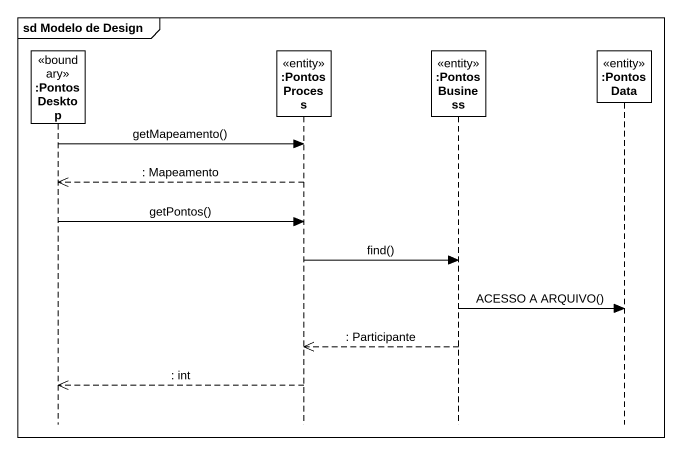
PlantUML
@startuml
mainframe sd Modelo de Design
hide footbox
participant ":PontosDesktop" as PontosDesktop <<boundary>>
participant ":PontosProcess" as PontosProcess <<entity>>
participant ":PontosBusiness" as PontosBusiness <<entity>>
participant ":PontosData" as PontosData <<entity>>

PontosDesktop -> PontosProcess : getMapeamento()
PontosProcess -->> PontosDesktop : : Mapeamento
PontosDesktop -> PontosProcess : getPontos()
PontosProcess -> PontosBusiness : find()
PontosBusiness -> PontosData : ACESSO A ARQUIVO()
PontosBusiness -->> PontosProcess : : Participante
PontosProcess -->> PontosDesktop : : int
@enduml
